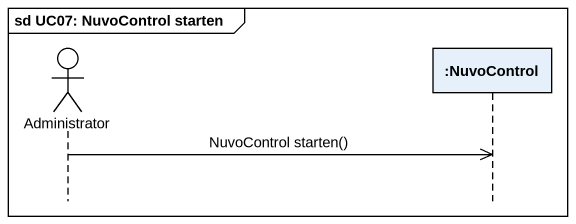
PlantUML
@startuml
mainframe sd UC07: NuvoControl starten
hide footbox
actor Administrator
participant ":NuvoControl" as NuvoControl

Administrator ->> NuvoControl : NuvoControl starten()
@enduml
